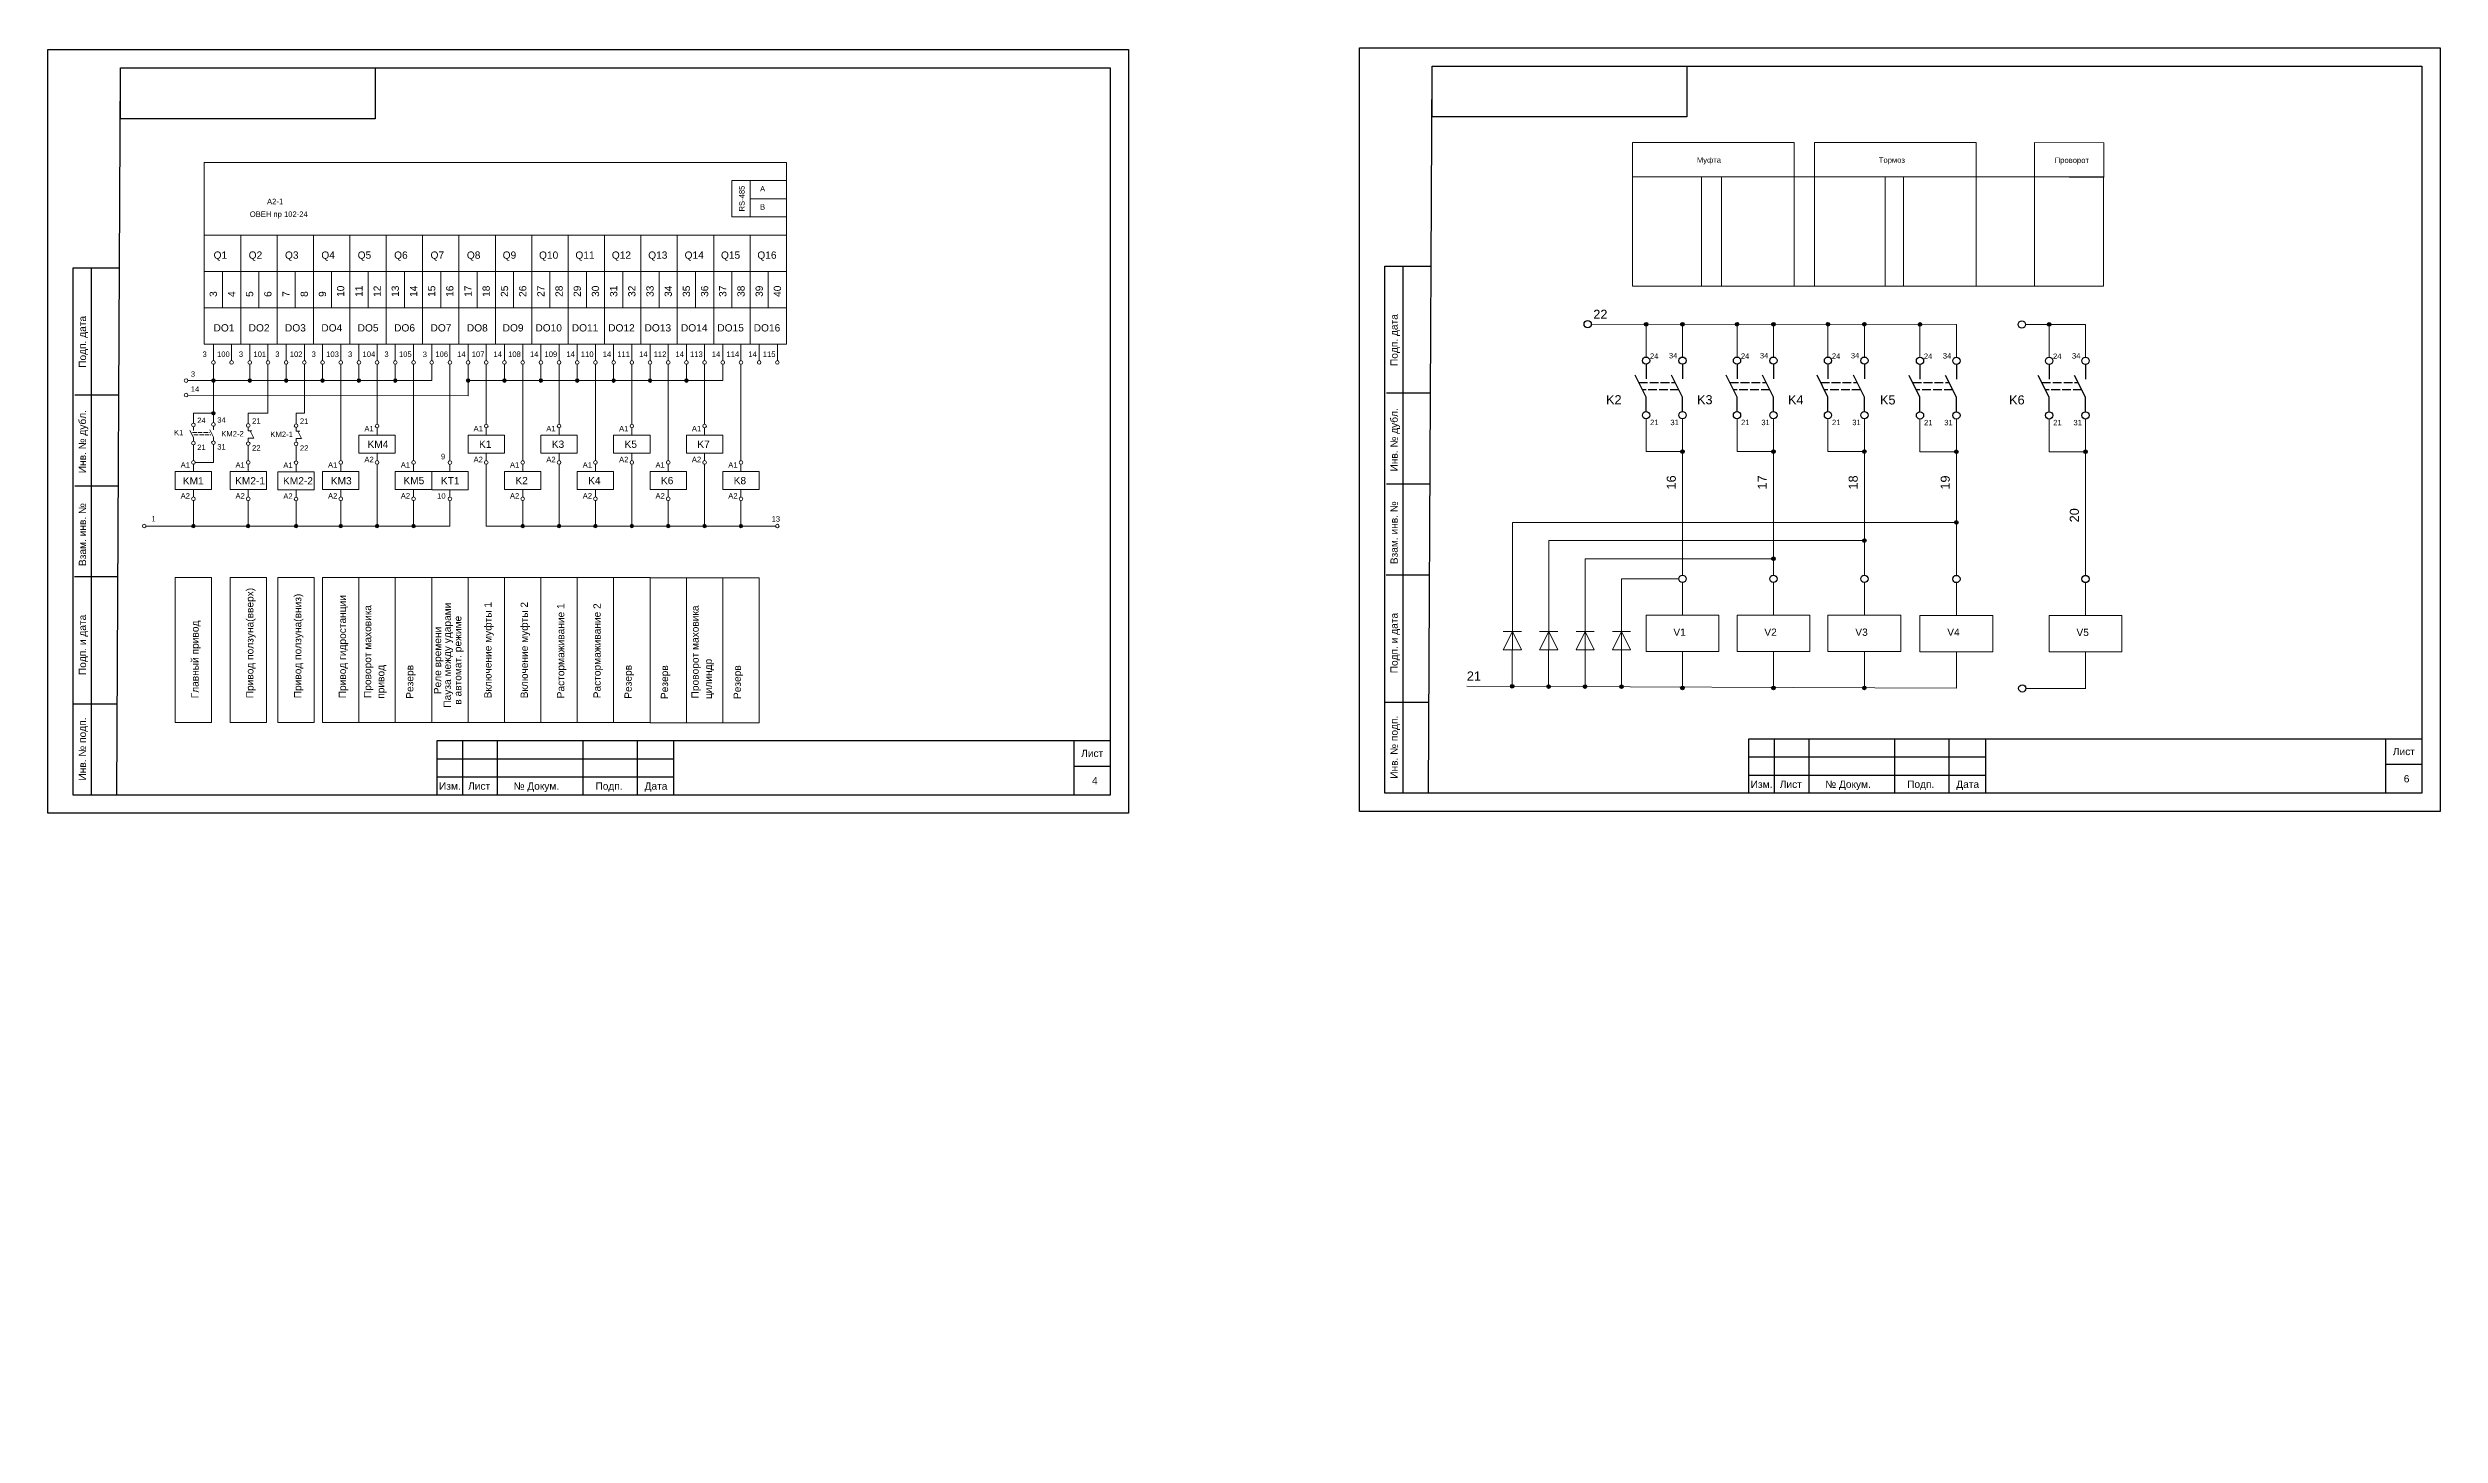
# Model space of a CAD drawing. Header units: millimetres. Extents: x 1226 to 4134, y 3039 to 4040.
# Drawn here: x 2565 to 3222, y 3444 to 3826 of the extents above; entities that cross this region are included whole.
import ezdxf

# ---------------------------------------------------------------- set-up
doc = ezdxf.new("R2010")
doc.units = ezdxf.units.MM
doc.linetypes.add('ACAD_ISO02W100', pattern=[15, 12, -3])
doc.layers.add('Аппаратура', color=7, linetype='Continuous', lineweight=20)
doc.layers.add('Рамки', color=7, linetype='Continuous', lineweight=25)
doc.styles.get("Standard").update_dxf_attribs({"font": 'arial.ttf'})

msp = doc.modelspace()

# ---------------------------------------------------------------- hatches: boundary and pattern name
h = msp.add_hatch(color=256)
h.dxf.hatch_style = 1
h.paths.add_polyline_path([(3004.75, 3749.48, 1), (3003.75, 3749.48, 1)])
h = msp.add_hatch(color=256)
h.dxf.hatch_style = 1
h.paths.add_polyline_path([(3014.75, 3749.48, 1), (3013.75, 3749.48, 1)])
h = msp.add_hatch(color=256)
h.dxf.hatch_style = 1
h.paths.add_polyline_path([(3029.75, 3749.48, 1), (3028.75, 3749.48, 1)])
h = msp.add_hatch(color=256)
h.dxf.hatch_style = 1
h.paths.add_polyline_path([(3039.75, 3749.48, 1), (3038.75, 3749.48, 1)])
h = msp.add_hatch(color=256)
h.dxf.hatch_style = 1
h.paths.add_polyline_path([(3054.75, 3749.48, 1), (3053.75, 3749.48, 1)])
h = msp.add_hatch(color=256)
h.dxf.hatch_style = 1
h.paths.add_polyline_path([(3064.75, 3749.48, 1), (3063.75, 3749.48, 1)])
h = msp.add_hatch(color=256)
h.dxf.hatch_style = 1
h.paths.add_polyline_path([(3080.04, 3749.43, 1), (3079.04, 3749.43, 1)])
h = msp.add_hatch(color=256)
h.dxf.hatch_style = 1
h.paths.add_polyline_path([(3115.53, 3749.43, 1), (3114.53, 3749.43, 1)])
h = msp.add_hatch(color=256)
h.dxf.hatch_style = 1
h.paths.add_polyline_path([(3014.75, 3714.48, 1), (3013.75, 3714.48, 1)])
h = msp.add_hatch(color=256)
h.dxf.hatch_style = 1
h.paths.add_polyline_path([(3039.75, 3714.48, 1), (3038.75, 3714.48, 1)])
h = msp.add_hatch(color=256)
h.dxf.hatch_style = 1
h.paths.add_polyline_path([(3064.75, 3714.48, 1), (3063.75, 3714.48, 1)])
h = msp.add_hatch(color=256)
h.dxf.hatch_style = 1
h.paths.add_polyline_path([(3090.04, 3714.43, 1), (3089.04, 3714.43, 1)])
h = msp.add_hatch(color=256)
h.dxf.hatch_style = 1
h.paths.add_polyline_path([(3125.53, 3714.43, 1), (3124.53, 3714.43, 1)])
h = msp.add_hatch(color=256)
h.dxf.hatch_style = 1
h.paths.add_polyline_path([(3090.04, 3695, 1), (3089.04, 3695, 1)])
h = msp.add_hatch(color=256)
h.dxf.hatch_style = 1
h.paths.add_polyline_path([(3064.75, 3690, 1), (3063.75, 3690, 1)])
h = msp.add_hatch(color=256)
h.dxf.hatch_style = 1
h.paths.add_polyline_path([(3039.75, 3685, 1), (3038.75, 3685, 1)])
h = msp.add_hatch(color=256)
h.dxf.hatch_style = 1
h.paths.add_polyline_path([(2967.98, 3649.95, 1), (2966.98, 3649.95, 1)])
h = msp.add_hatch(color=256)
h.dxf.hatch_style = 1
h.paths.add_polyline_path([(2977.98, 3649.86, 1), (2976.98, 3649.86, 1)])
h = msp.add_hatch(color=256)
h.dxf.hatch_style = 1
h.paths.add_polyline_path([(2987.98, 3649.86, 1), (2986.98, 3649.86, 1)])
h = msp.add_hatch(color=256)
h.dxf.hatch_style = 1
h.paths.add_polyline_path([(2998, 3649.82, 1), (2997, 3649.82, 1)])
h = msp.add_hatch(color=256)
h.dxf.hatch_style = 1
h.paths.add_polyline_path([(3014.75, 3649.48, 1), (3013.75, 3649.48, 1)])
h = msp.add_hatch(color=256)
h.dxf.hatch_style = 1
h.paths.add_polyline_path([(3039.75, 3649.48, 1), (3038.75, 3649.48, 1)])
h = msp.add_hatch(color=256)
h.dxf.hatch_style = 1
h.paths.add_polyline_path([(3064.75, 3649.48, 1), (3063.75, 3649.48, 1)])
at = {"layer": 'Аппаратура'}
h = msp.add_hatch(color=7, dxfattribs=at)
h.dxf.hatch_style = 1
h.paths.add_polyline_path([(2611, 3734, 1), (2610, 3734, 1)])
h = msp.add_hatch(color=7, dxfattribs=at)
h.dxf.hatch_style = 1
h.paths.add_polyline_path([(2621, 3734, 1), (2620, 3734, 1)])
h = msp.add_hatch(color=7, dxfattribs=at)
h.dxf.hatch_style = 1
h.paths.add_polyline_path([(2631, 3734, 1), (2630, 3734, 1)])
h = msp.add_hatch(color=7, dxfattribs=at)
h.dxf.hatch_style = 1
h.paths.add_polyline_path([(2641, 3734, 1), (2640, 3734, 1)])
h = msp.add_hatch(color=7, dxfattribs=at)
h.dxf.hatch_style = 1
h.paths.add_polyline_path([(2651, 3734, 1), (2650, 3734, 1)])
h = msp.add_hatch(color=7, dxfattribs=at)
h.dxf.hatch_style = 1
h.paths.add_polyline_path([(2661, 3734, 1), (2660, 3734, 1)])
h = msp.add_hatch(color=7, dxfattribs=at)
h.dxf.hatch_style = 1
h.paths.add_polyline_path([(2681, 3734, 1), (2680, 3734, 1)])
h = msp.add_hatch(color=7, dxfattribs=at)
h.dxf.hatch_style = 1
h.paths.add_polyline_path([(2691, 3734, 1), (2690, 3734, 1)])
h = msp.add_hatch(color=7, dxfattribs=at)
h.dxf.hatch_style = 1
h.paths.add_polyline_path([(2701, 3734, 1), (2700, 3734, 1)])
h = msp.add_hatch(color=7, dxfattribs=at)
h.dxf.hatch_style = 1
h.paths.add_polyline_path([(2711, 3734, 1), (2710, 3734, 1)])
h = msp.add_hatch(color=7, dxfattribs=at)
h.dxf.hatch_style = 1
h.paths.add_polyline_path([(2721, 3734, 1), (2720, 3734, 1)])
h = msp.add_hatch(color=7, dxfattribs=at)
h.dxf.hatch_style = 1
h.paths.add_polyline_path([(2731, 3734, 1), (2730, 3734, 1)])
h = msp.add_hatch(color=7, dxfattribs=at)
h.dxf.hatch_style = 1
h.paths.add_polyline_path([(2741.01, 3734, 1), (2740.01, 3734, 1)])
h = msp.add_hatch(color=7, dxfattribs=at)
h.dxf.hatch_style = 1
h.paths.add_polyline_path([(2611, 3725, 1), (2610, 3725, 1)])
h = msp.add_hatch(color=7, dxfattribs=at)
h.dxf.hatch_style = 1
h.paths.add_polyline_path([(2605.52, 3694, 1), (2604.52, 3694, 1)])
h = msp.add_hatch(color=7, dxfattribs=at)
h.dxf.hatch_style = 1
h.paths.add_polyline_path([(2620.53, 3694, 1), (2619.53, 3694, 1)])
h = msp.add_hatch(color=7, dxfattribs=at)
h.dxf.hatch_style = 1
h.paths.add_polyline_path([(2633.73, 3694, 1), (2632.73, 3694, 1)])
h = msp.add_hatch(color=7, dxfattribs=at)
h.dxf.hatch_style = 1
h.paths.add_polyline_path([(2646, 3694, 1), (2645, 3694, 1)])
h = msp.add_hatch(color=7, dxfattribs=at)
h.dxf.hatch_style = 1
h.paths.add_polyline_path([(2656, 3694, 1), (2655, 3694, 1)])
h = msp.add_hatch(color=7, dxfattribs=at)
h.dxf.hatch_style = 1
h.paths.add_polyline_path([(2666, 3694, 1), (2665, 3694, 1)])
h = msp.add_hatch(color=7, dxfattribs=at)
h.dxf.hatch_style = 1
h.paths.add_polyline_path([(2696, 3694, 1), (2695, 3694, 1)])
h = msp.add_hatch(color=7, dxfattribs=at)
h.dxf.hatch_style = 1
h.paths.add_polyline_path([(2706, 3694, 1), (2705, 3694, 1)])
h = msp.add_hatch(color=7, dxfattribs=at)
h.dxf.hatch_style = 1
h.paths.add_polyline_path([(2716, 3694, 1), (2715, 3694, 1)])
h = msp.add_hatch(color=7, dxfattribs=at)
h.dxf.hatch_style = 1
h.paths.add_polyline_path([(2726, 3694, 1), (2725, 3694, 1)])
h = msp.add_hatch(color=7, dxfattribs=at)
h.dxf.hatch_style = 1
h.paths.add_polyline_path([(2736, 3694, 1), (2735, 3694, 1)])
h = msp.add_hatch(color=7, dxfattribs=at)
h.dxf.hatch_style = 1
h.paths.add_polyline_path([(2746, 3694, 1), (2745, 3694, 1)])
h = msp.add_hatch(color=7, dxfattribs=at)
h.dxf.hatch_style = 1
h.paths.add_polyline_path([(2756, 3694, 1), (2755, 3694, 1)])
h = msp.add_hatch(dxfattribs=at)
h.set_pattern_fill('ANGLE')
h.set_pattern_definition([(0, (-5, 5), (0, 6.985), [5.08, -1.905]), (90, (-5, 5), (-6.985, 4e-16), [5.08, -1.905])])
h.paths.add_polyline_path([(2726, 3445, 1), (2724, 3445, 1)])

# ---------------------------------------------------------------- linework, layer by layer
for p, q in [((3004.25, 3729.48), (3001.25, 3735.48)), ((3004.25, 3738.48), (3004.25, 3734.48)), ((3014.25, 3729.48), (3011.25, 3735.48)), ((3014.25, 3738.48), (3014.25, 3734.48)), ((3029.25, 3729.48), (3026.25, 3735.48)), ((3029.25, 3738.48), (3029.25, 3734.48)), ((3039.25, 3729.48), (3036.25, 3735.48)), ((3039.25, 3738.48), (3039.25, 3734.48)), ((3054.25, 3729.48), (3051.25, 3735.48)), ((3054.25, 3738.48), (3054.25, 3734.48)), ((3064.25, 3729.48), (3061.25, 3735.48)), ((3064.25, 3738.48), (3064.25, 3734.48)), ((3079.54, 3729.43), (3076.54, 3735.43)), ((3079.54, 3738.43), (3079.54, 3734.43)), ((3089.54, 3729.43), (3086.54, 3735.43)), ((3089.54, 3738.43), (3089.54, 3734.43)), ((3115.03, 3729.43), (3112.03, 3735.43)), ((3115.03, 3738.43), (3115.03, 3734.43)), ((3125.03, 3729.43), (3122.03, 3735.43)), ((3125.03, 3738.43), (3125.03, 3734.43)), ((3004.25, 3725.48), (3004.25, 3729.48)), ((3014.25, 3725.48), (3014.25, 3729.48)), ((3029.25, 3725.48), (3029.25, 3729.48)), ((3039.25, 3725.48), (3039.25, 3729.48)), ((3054.25, 3725.48), (3054.25, 3729.48)), ((3064.25, 3725.48), (3064.25, 3729.48)), ((3079.54, 3725.43), (3079.54, 3729.43)), ((3089.54, 3725.43), (3089.54, 3729.43)), ((3115.03, 3725.43), (3115.03, 3729.43)), ((3125.03, 3725.43), (3125.03, 3729.43))]:
    msp.add_line(p, q)
at = {"linetype": 'ACAD_ISO02W100', "ltscale": 0.2}
for points in [[(3002.25, 3733.48), (3012.25, 3733.48)], [(3013.25, 3731.48), (3003.25, 3731.48)], [(3027.25, 3733.48), (3037.25, 3733.48)], [(3038.25, 3731.48), (3028.25, 3731.48)], [(3052.25, 3733.48), (3062.25, 3733.48)], [(3063.25, 3731.48), (3053.25, 3731.48)], [(3077.54, 3733.43), (3087.54, 3733.43)], [(3088.54, 3731.43), (3078.54, 3731.43)], [(3113.03, 3733.43), (3123.03, 3733.43)], [(3124.03, 3731.43), (3114.03, 3731.43)]]:
    msp.add_lwpolyline(points, dxfattribs=at)
for centre, radius in [((2988.2, 3749.49), 1), ((3004.25, 3749.48), 0.5), ((3014.25, 3749.48), 0.5), ((3029.25, 3749.48), 0.5), ((3039.25, 3749.48), 0.5), ((3054.25, 3749.48), 0.5), ((3064.25, 3749.48), 0.5), ((3079.54, 3749.43), 0.5), ((3107.54, 3749.43), 1), ((3115.03, 3749.43), 0.5), ((3004.25, 3739.48), 1), ((3014.25, 3739.48), 1), ((3029.25, 3739.48), 1), ((3039.25, 3739.48), 1), ((3054.25, 3739.48), 1), ((3064.25, 3739.48), 1), ((3079.54, 3739.43), 1), ((3089.54, 3739.43), 1), ((3115.03, 3739.43), 1), ((3125.03, 3739.43), 1), ((3004.25, 3724.48), 1), ((3014.25, 3724.48), 1), ((3029.25, 3724.48), 1), ((3039.25, 3724.48), 1), ((3054.25, 3724.48), 1), ((3064.25, 3724.48), 1), ((3079.54, 3724.43), 1), ((3089.54, 3724.43), 1), ((3115.03, 3724.43), 1), ((3125.03, 3724.43), 1), ((3014.25, 3714.48), 0.5), ((3039.25, 3714.48), 0.5), ((3064.25, 3714.48), 0.5), ((3089.54, 3714.43), 0.5), ((3125.03, 3714.43), 0.5), ((3089.54, 3695), 0.5), ((3064.25, 3690), 0.5), ((3039.25, 3685), 0.5), ((3014.25, 3679.48), 1), ((3039.25, 3679.48), 1), ((3064.25, 3679.48), 1), ((3089.54, 3679.43), 1), ((3125.03, 3679.43), 1), ((2967.48, 3649.95), 0.5), ((2977.48, 3649.86), 0.5), ((2987.48, 3649.86), 0.5), ((2997.5, 3649.82), 0.5), ((3014.25, 3649.48), 0.5), ((3039.25, 3649.48), 0.5), ((3064.25, 3649.48), 0.5), ((3107.65, 3649.36), 1)]:
    msp.add_circle(centre, radius)
at = {"layer": 'Аппаратура'}
for p, q in [((2608, 3763.5), (2608, 3774)), ((2608, 3774), (2618, 3774)), ((2618, 3774), (2618, 3764)), ((2618, 3763.5), (2618, 3774)), ((2618, 3774), (2628, 3774)), ((2628, 3774), (2628, 3764)), ((2628, 3763.5), (2628, 3774)), ((2628, 3774), (2638, 3774)), ((2638, 3774), (2638, 3764)), ((2638, 3763.5), (2638, 3774)), ((2638, 3774), (2648, 3774)), ((2648, 3774), (2648, 3764)), ((2648, 3763.5), (2648, 3774)), ((2648, 3774), (2658, 3774)), ((2658, 3774), (2658, 3764)), ((2658, 3763.5), (2658, 3774)), ((2658, 3774), (2668, 3774)), ((2668, 3774), (2668, 3764)), ((2668, 3763.5), (2668, 3774)), ((2668, 3774), (2678, 3774)), ((2678, 3774), (2678, 3764)), ((2678, 3763.5), (2678, 3774)), ((2678, 3774), (2688, 3774)), ((2688, 3774), (2688, 3764)), ((2698, 3774), (2688, 3774)), ((2688, 3774), (2688, 3764)), ((2708, 3774), (2698, 3774)), ((2698, 3774), (2698, 3764)), ((2698, 3763.5), (2698, 3774)), ((2718, 3774), (2708, 3774)), ((2708, 3774), (2708, 3764)), ((2708, 3763.5), (2708, 3774)), ((2728, 3774), (2718, 3774)), ((2718, 3774), (2718, 3764)), ((2718, 3763.5), (2718, 3774)), ((2738, 3774), (2728, 3774)), ((2728, 3774), (2728, 3764)), ((2728, 3763.5), (2728, 3774)), ((2748, 3774), (2738, 3774)), ((2738, 3774), (2738, 3764)), ((2738, 3763.5), (2738, 3774)), ((2758, 3774), (2748, 3774)), ((2748, 3774), (2748, 3764)), ((2748, 3763.5), (2748, 3774)), ((2768, 3774), (2758, 3774)), ((2758, 3774), (2758, 3764)), ((2758, 3763.5), (2758, 3774)), ((2768, 3763.5), (2768, 3774)), ((2989.25, 3749.48), (3089.54, 3749.43)), ((3004.25, 3740.48), (3004.25, 3749.48)), ((3014.25, 3740.48), (3014.25, 3749.48)), ((3029.25, 3740.48), (3029.25, 3749.48)), ((3039.25, 3740.48), (3039.25, 3749.48)), ((3054.25, 3740.48), (3054.25, 3749.48)), ((3064.25, 3740.48), (3064.25, 3749.48)), ((3079.54, 3740.43), (3079.54, 3749.43)), ((3089.54, 3740.43), (3089.54, 3749.43)), ((3108.54, 3749.43), (3125.03, 3749.43)), ((3115.03, 3740.43), (3115.03, 3749.43)), ((3125.03, 3740.43), (3125.03, 3749.43)), ((2610.5, 3744), (2610.5, 3739.5)), ((2615.5, 3744), (2615.5, 3739.5)), ((2620.5, 3744), (2620.5, 3739.5)), ((2625.5, 3744), (2625.5, 3739.5)), ((2630.5, 3744), (2630.5, 3739.5)), ((2635.5, 3744), (2635.5, 3739.5)), ((2640.5, 3744), (2640.5, 3739.5)), ((2645.5, 3744), (2645.5, 3739.5)), ((2650.5, 3744), (2650.5, 3739.5)), ((2655.5, 3744), (2655.5, 3739.5)), ((2660.5, 3744), (2660.5, 3739.5)), ((2665.5, 3744), (2665.5, 3739.5)), ((2670.5, 3744), (2670.5, 3739.5)), ((2675.5, 3744), (2675.5, 3739.5)), ((2680.5, 3744), (2680.5, 3739.5)), ((2685.5, 3744), (2685.5, 3739.5)), ((2690.5, 3744), (2690.5, 3739.5)), ((2695.5, 3744), (2695.5, 3739.5)), ((2700.5, 3744), (2700.5, 3739.5)), ((2705.5, 3744), (2705.5, 3739.5)), ((2710.5, 3744), (2710.5, 3739.5)), ((2715.5, 3744), (2715.5, 3739.5)), ((2720.5, 3744), (2720.5, 3739.5)), ((2725.5, 3744), (2725.5, 3739.5)), ((2730.5, 3744), (2730.5, 3739.5)), ((2735.5, 3744), (2735.5, 3739.5)), ((2740.5, 3744), (2740.5, 3739.5)), ((2745.5, 3744), (2745.5, 3739.5)), ((2750.5, 3744), (2750.5, 3739.5)), ((2755.5, 3744), (2755.5, 3739.5)), ((2760.5, 3744), (2760.5, 3739.5)), ((2765.5, 3744), (2765.5, 3739.5)), ((2610.5, 3738.5), (2610.5, 3734.5)), ((2620.5, 3738.5), (2620.5, 3734.5)), ((2625.5, 3738.5), (2625.5, 3725.08)), ((2630.5, 3738.5), (2630.5, 3734.5)), ((2635.5, 3738.5), (2635.5, 3725.01)), ((2640.5, 3738.5), (2640.5, 3734.5)), ((2645.5, 3738.5), (2645.5, 3712)), ((2650.5, 3738.5), (2650.5, 3734.5)), ((2655.5, 3738.5), (2655.5, 3722)), ((2660.5, 3738.5), (2660.5, 3734)), ((2665.5, 3738.5), (2665.5, 3712)), ((2670.5, 3738.5), (2670.5, 3734)), ((2675.5, 3738.5), (2675.5, 3711.96)), ((2680.5, 3738.5), (2680.5, 3734.5)), ((2685.5, 3738.5), (2685.5, 3722)), ((2690.5, 3738.5), (2690.5, 3734.5)), ((2695.5, 3738.5), (2695.5, 3712)), ((2700.5, 3738.5), (2700.5, 3734.5)), ((2705.5, 3738.5), (2705.5, 3722)), ((2710.5, 3738.5), (2710.5, 3734.5)), ((2715.5, 3738.5), (2715.5, 3712)), ((2720.5, 3738.5), (2720.5, 3734.5)), ((2725.5, 3738.5), (2725.5, 3722)), ((2730.5, 3738.5), (2730.5, 3734.5)), ((2735.5, 3738.5), (2735.5, 3712)), ((2740.5, 3738.5), (2740.51, 3734)), ((2745.5, 3738.5), (2745.5, 3722)), ((2750.5, 3738.5), (2750.51, 3734)), ((2755.5, 3738.5), (2755.5, 3712)), ((2603.5, 3734), (2610, 3734)), ((2603.5, 3730), (2680.5, 3729.84)), ((2610.5, 3733.5), (2610.5, 3722.43)), ((2611, 3734), (2616, 3734)), ((2616, 3734), (2620, 3734)), ((2621, 3734), (2625, 3734)), ((2625, 3734), (2630, 3734)), ((2631, 3734), (2636, 3734)), ((2636, 3734), (2640, 3734)), ((2641, 3734), (2645, 3734)), ((2645, 3734), (2650, 3734)), ((2651, 3734), (2660.5, 3734)), ((2661, 3734), (2670.5, 3734)), ((2680.5, 3729.84), (2680.51, 3733.5)), ((2681, 3734), (2685, 3734)), ((2685, 3734), (2690, 3734)), ((2691, 3734), (2696, 3734)), ((2696, 3734), (2700, 3734)), ((2701, 3734), (2705, 3734)), ((2705, 3734), (2710, 3734)), ((2711, 3734), (2716, 3734)), ((2716, 3734), (2720, 3734)), ((2721, 3734), (2725, 3734)), ((2725, 3734), (2730, 3734)), ((2731, 3734), (2740.51, 3734)), ((2741, 3734), (2750.51, 3734)), ((2605, 3722.38), (2605, 3725.01)), ((2610.5, 3725), (2605, 3725)), ((2620.06, 3725.08), (2625.5, 3725.08)), ((2620.06, 3725.08), (2620.07, 3722.16)), ((2633.22, 3722.09), (2633.22, 3725.08)), ((2633.22, 3725.08), (2635.5, 3725.08)), ((3004.25, 3723.48), (3004.25, 3714.48)), ((3014.25, 3680.48), (3014.25, 3723.48)), ((3029.25, 3723.48), (3029.25, 3714.48)), ((3039.25, 3680.48), (3039.25, 3723.48)), ((3054.25, 3723.48), (3054.25, 3714.48)), ((3064.25, 3680.48), (3064.25, 3723.48)), ((3079.54, 3723.43), (3079.54, 3714.43)), ((3089.54, 3680.43), (3089.54, 3723.43)), ((3115.03, 3723.43), (3115.03, 3714.43)), ((3125.03, 3680.43), (3125.03, 3723.43)), ((2605, 3718.31), (2604, 3720.31)), ((2605, 3721.31), (2605, 3720.31)), ((2605, 3718.31), (2605, 3717.31)), ((2605, 3716.38), (2605, 3712)), ((2610.5, 3718.43), (2609.5, 3720.43)), ((2610.5, 3721.43), (2610.5, 3720.43)), ((2610.5, 3718.43), (2610.5, 3717.43)), ((2610.5, 3716.43), (2610.5, 3711.5)), ((2620.07, 3721.16), (2620.07, 3720.16)), ((2620.07, 3720.16), (2621.07, 3720.16)), ((2620.07, 3718.16), (2620.07, 3717.16)), ((2620.07, 3718.16), (2621.57, 3718.16)), ((2620.07, 3712), (2620.07, 3716.16)), ((2621.57, 3718.16), (2620.57, 3720.16)), ((2633.22, 3721.09), (2633.22, 3720.09)), ((2633.22, 3720.09), (2634.22, 3720.09)), ((2633.22, 3718.09), (2633.22, 3717.09)), ((2633.22, 3718.09), (2634.72, 3718.09)), ((2633.22, 3711.93), (2633.22, 3716.09)), ((2634.72, 3718.09), (2633.72, 3720.09)), ((2655.5, 3721), (2655.5, 3719)), ((2685.5, 3721), (2685.5, 3719)), ((2705.5, 3721), (2705.5, 3719)), ((2725.5, 3721), (2725.5, 3719)), ((2745.5, 3721), (2745.5, 3719)), ((2605, 3711), (2605, 3709)), ((2610.5, 3711.5), (2605.5, 3711.5)), ((2620.07, 3711), (2620.07, 3709)), ((2633.22, 3710.93), (2633.22, 3708.93)), ((2645.5, 3711), (2645.5, 3709)), ((2655.5, 3714), (2655.5, 3712)), ((2655.5, 3711), (2655.5, 3694.5)), ((2665.5, 3711), (2665.5, 3709)), ((2675.5, 3710.96), (2675.5, 3708.96)), ((2685.5, 3714), (2685.5, 3712)), ((2685.5, 3711), (2685.5, 3694)), ((2695.5, 3711), (2695.5, 3709)), ((2705.5, 3714), (2705.5, 3712)), ((2705.5, 3711), (2705.5, 3694.5)), ((2715.5, 3711), (2715.5, 3709)), ((2725.5, 3714), (2725.5, 3712)), ((2725.5, 3711), (2725.5, 3694.5)), ((2735.5, 3711), (2735.5, 3709)), ((2745.5, 3714), (2745.5, 3712)), ((2745.5, 3711), (2745.5, 3694.5)), ((2755.5, 3711), (2755.5, 3709)), ((3004.25, 3714.48), (3014.25, 3714.48)), ((3029.25, 3714.48), (3039.25, 3714.48)), ((3054.25, 3714.48), (3064.25, 3714.48)), ((3079.54, 3714.43), (3089.54, 3714.43)), ((3115.03, 3714.43), (3125.03, 3714.43)), ((2605, 3704), (2605, 3702)), ((2620.07, 3704), (2620.07, 3702)), ((2633.22, 3703.93), (2633.22, 3701.93)), ((2645.5, 3704), (2645.5, 3702)), ((2665.5, 3704), (2665.5, 3702)), ((2675.5, 3703.96), (2675.5, 3701.96)), ((2695.5, 3704), (2695.5, 3702)), ((2715.5, 3704), (2715.5, 3702)), ((2735.5, 3704), (2735.5, 3702)), ((2755.5, 3704), (2755.5, 3702)), ((2605, 3701), (2605.02, 3694.5)), ((2620.03, 3701), (2620.03, 3694.5)), ((2633.22, 3700.93), (2633.23, 3694.5)), ((2645.5, 3701), (2645.5, 3694.5)), ((2665.5, 3701), (2665.5, 3694)), ((2675.5, 3700.96), (2675.5, 3694)), ((2695.5, 3701), (2695.5, 3694.5)), ((2715.5, 3701), (2715.5, 3694.5)), ((2735.5, 3701), (2735.5, 3694.5)), ((2755.5, 3701), (2755.5, 3694.5)), ((2592, 3694), (2645, 3694)), ((2646, 3694), (2655, 3694)), ((2665.5, 3694), (2656, 3694)), ((2675.5, 3694), (2665.5, 3694)), ((2685.5, 3694), (2695, 3694)), ((2696, 3694), (2705, 3694)), ((2706, 3694), (2715, 3694)), ((2716, 3694), (2725, 3694)), ((2726, 3694), (2735, 3694)), ((2736, 3694), (2745, 3694)), ((2746, 3694), (2755, 3694)), ((2756, 3694), (2765, 3694)), ((2967.5, 3670), (2967.5, 3695)), ((2967.5, 3695), (3089.54, 3695)), ((2977.5, 3670), (2977.5, 3690)), ((2977.5, 3690), (3064.25, 3690)), ((2987.5, 3670), (2987.5, 3685)), ((2987.5, 3685), (3039.25, 3685)), ((3013.25, 3679.48), (2997.5, 3679.48)), ((2997.5, 3679.48), (2997.5, 3670)), ((3014.25, 3669.48), (3014.25, 3678.48)), ((3039.25, 3669.48), (3039.25, 3678.48)), ((3064.25, 3669.48), (3064.25, 3678.48)), ((3089.54, 3669.43), (3089.54, 3678.43)), ((3125.03, 3669.43), (3125.03, 3678.43)), ((2967.5, 3670), (2967.48, 3649.95)), ((2977.5, 3670), (2977.48, 3649.91)), ((2987.5, 3670), (2987.48, 3649.86)), ((2997.5, 3670), (2997.5, 3649.82)), ((2965, 3665), (2970, 3665)), ((2967.5, 3665), (2965, 3660)), ((2970, 3660), (2967.5, 3665)), ((2975, 3665), (2980, 3665)), ((2977.5, 3665), (2975, 3660)), ((2980, 3660), (2977.5, 3665)), ((2985, 3665), (2990, 3665)), ((2987.5, 3665), (2985, 3660)), ((2990, 3660), (2987.5, 3665)), ((2995, 3665), (3000, 3665)), ((2997.5, 3665), (2995, 3660)), ((3000, 3660), (2997.5, 3665)), ((2965, 3660), (2970, 3660)), ((2975, 3660), (2980, 3660)), ((2985, 3660), (2990, 3660)), ((2995, 3660), (3000, 3660)), ((3014.25, 3659.48), (3014.25, 3649.48)), ((3039.25, 3659.48), (3039.25, 3649.48)), ((3064.25, 3659.48), (3064.25, 3649.48)), ((3089.54, 3659.43), (3089.54, 3649.43)), ((3125.03, 3659.43), (3125.03, 3649.43)), ((2955, 3650), (3089.54, 3649.43)), ((3108.65, 3649.36), (3125.14, 3649.36))]:
    msp.add_line(p, q, dxfattribs=at)
at = {"layer": 'Аппаратура', "linetype": 'ACAD_ISO02W100', "ltscale": 0.1}
for p, q in [((2604.75, 3719.76), (2609.4, 3719.76)), ((2605.14, 3719.06), (2609.79, 3719.06))]:
    msp.add_line(p, q, dxfattribs=at)
at = {"layer": 'Аппаратура'}
for points in [[(2608, 3794), (2768, 3794), (2768, 3774), (2608, 3774)], [(3000.49, 3799.5), (3045, 3799.5), (3045, 3790), (3000.49, 3790)], [(3050.5, 3799.5), (3095, 3799.5), (3095, 3790), (3050.5, 3790)], [(3111, 3799.5), (3130.04, 3799.34), (3130.04, 3789.84), (3111, 3790)], [(2758, 3789), (2753, 3789), (2753, 3779), (2758, 3779)], [(2758, 3789), (2768, 3789), (2768, 3784), (2758, 3784)], [(3000.5, 3790), (3130, 3790), (3130, 3760), (3000.5, 3760)], [(3000.5, 3790), (3019.5, 3790), (3019.5, 3760), (3000.5, 3760)], [(3025, 3790), (3045, 3790), (3045, 3760), (3025, 3760)], [(3050.5, 3790), (3070, 3790), (3070, 3760), (3050.5, 3760)], [(3075, 3790), (3095, 3790), (3095, 3760), (3075, 3760)], [(3111, 3790), (3130, 3790), (3130, 3760), (3111, 3760)], [(2758, 3784), (2768, 3784), (2768, 3779), (2758, 3779)], [(2608, 3754), (2613, 3754), (2613, 3764), (2608, 3764)], [(2613, 3754), (2618, 3754), (2618, 3764), (2613, 3764)], [(2618, 3754), (2623, 3754), (2623, 3764), (2618, 3764)], [(2623, 3754), (2628, 3754), (2628, 3764), (2623, 3764)], [(2628, 3754), (2633, 3754), (2633, 3764), (2628, 3764)], [(2633, 3754), (2638, 3754), (2638, 3764), (2633, 3764)], [(2638, 3754), (2643, 3754), (2643, 3764), (2638, 3764)], [(2643, 3754), (2648, 3754), (2648, 3764), (2643, 3764)], [(2648, 3754), (2653, 3754), (2653, 3764), (2648, 3764)], [(2653, 3754), (2658, 3754), (2658, 3764), (2653, 3764)], [(2658, 3754), (2663, 3754), (2663, 3764), (2658, 3764)], [(2663, 3754), (2668, 3754), (2668, 3764), (2663, 3764)], [(2668, 3754), (2673, 3754), (2673, 3764), (2668, 3764)], [(2673, 3754), (2678, 3754), (2678, 3764), (2673, 3764)], [(2678, 3754), (2683, 3754), (2683, 3764), (2678, 3764)], [(2683, 3754), (2688, 3754), (2688, 3764), (2683, 3764)], [(2693, 3754), (2688, 3754), (2688, 3764), (2693, 3764)], [(2698, 3754), (2693, 3754), (2693, 3764), (2698, 3764)], [(2703, 3754), (2698, 3754), (2698, 3764), (2703, 3764)], [(2708, 3754), (2703, 3754), (2703, 3764), (2708, 3764)], [(2713, 3754), (2708, 3754), (2708, 3764), (2713, 3764)], [(2718, 3754), (2713, 3754), (2713, 3764), (2718, 3764)], [(2723, 3754), (2718, 3754), (2718, 3764), (2723, 3764)], [(2728, 3754), (2723, 3754), (2723, 3764), (2728, 3764)], [(2733, 3754), (2728, 3754), (2728, 3764), (2733, 3764)], [(2738, 3754), (2733, 3754), (2733, 3764), (2738, 3764)], [(2743, 3754), (2738, 3754), (2738, 3764), (2743, 3764)], [(2748, 3754), (2743, 3754), (2743, 3764), (2748, 3764)], [(2753, 3754), (2748, 3754), (2748, 3764), (2753, 3764)], [(2758, 3754), (2753, 3754), (2753, 3764), (2758, 3764)], [(2763, 3754), (2758, 3754), (2758, 3764), (2763, 3764)], [(2768, 3754), (2763, 3754), (2763, 3764), (2768, 3764)], [(2650.5, 3719), (2660.5, 3719), (2660.5, 3714), (2650.5, 3714)], [(2680.5, 3719), (2690.5, 3719), (2690.5, 3714), (2680.5, 3714)], [(2700.5, 3719), (2710.5, 3719), (2710.5, 3714), (2700.5, 3714)], [(2720.5, 3719), (2730.5, 3719), (2730.5, 3714), (2720.5, 3714)], [(2740.5, 3719), (2750.5, 3719), (2750.5, 3714), (2740.5, 3714)], [(2600, 3709), (2610, 3709), (2610, 3704), (2600, 3704)], [(2615.07, 3709), (2625.07, 3709), (2625.07, 3704), (2615.07, 3704)], [(2628.22, 3708.93), (2638.22, 3708.93), (2638.22, 3703.93), (2628.22, 3703.93)], [(2640.5, 3709), (2650.5, 3709), (2650.5, 3704), (2640.5, 3704)], [(2660.5, 3709), (2670.5, 3709), (2670.5, 3704), (2660.5, 3704)], [(2670.5, 3708.96), (2680.5, 3708.96), (2680.5, 3703.96), (2670.5, 3703.96)], [(2690.5, 3709), (2700.5, 3709), (2700.5, 3704), (2690.5, 3704)], [(2710.5, 3709), (2720.5, 3709), (2720.5, 3704), (2710.5, 3704)], [(2730.5, 3709), (2740.5, 3709), (2740.5, 3704), (2730.5, 3704)], [(2750.5, 3709), (2760.5, 3709), (2760.5, 3704), (2750.5, 3704)], [(2600, 3679.82), (2610, 3679.82), (2610, 3639.99), (2600, 3639.99)], [(2615.07, 3679.82), (2625.07, 3679.82), (2625.07, 3639.99), (2615.07, 3639.99)], [(2628.22, 3679.82), (2638.22, 3679.82), (2638.22, 3639.99), (2628.22, 3639.99)], [(2640.5, 3679.82), (2650.5, 3679.82), (2650.5, 3639.99), (2640.5, 3639.99)], [(2650.5, 3679.82), (2660.5, 3679.82), (2660.5, 3639.99), (2650.5, 3639.99)], [(2660.5, 3679.82), (2670.5, 3679.82), (2670.5, 3639.99), (2660.5, 3639.99)], [(2670.5, 3679.82), (2680.5, 3679.82), (2680.5, 3639.99), (2670.5, 3639.99)], [(2680.5, 3679.82), (2690.5, 3679.82), (2690.5, 3639.99), (2680.5, 3639.99)], [(2690.5, 3679.82), (2700.5, 3679.82), (2700.5, 3639.99), (2690.5, 3639.99)], [(2700.5, 3679.81), (2710.5, 3679.81), (2710.5, 3639.98), (2700.5, 3639.98)], [(2710.5, 3679.82), (2720.5, 3679.82), (2720.5, 3639.99), (2710.5, 3639.99)], [(2720.5, 3679.81), (2730.5, 3679.81), (2730.5, 3639.98), (2720.5, 3639.98)], [(2730.5, 3679.73), (2740.5, 3679.73), (2740.5, 3639.9), (2730.5, 3639.9)], [(2740.5, 3679.73), (2750.5, 3679.73), (2750.5, 3639.9), (2740.5, 3639.9)], [(2750.5, 3679.73), (2760.5, 3679.73), (2760.5, 3639.9), (2750.5, 3639.9)], [(3004.25, 3669.48), (3024.25, 3669.48), (3024.25, 3659.48), (3004.25, 3659.48)], [(3029.25, 3669.48), (3049.25, 3669.48), (3049.25, 3659.48), (3029.25, 3659.48)], [(3054.25, 3669.48), (3074.25, 3669.48), (3074.25, 3659.48), (3054.25, 3659.48)], [(3079.54, 3669.43), (3099.54, 3669.43), (3099.54, 3659.43), (3079.54, 3659.43)], [(3115.03, 3669.43), (3135.03, 3669.43), (3135.03, 3659.43), (3115.03, 3659.43)]]:
    msp.add_lwpolyline(points, close=True, dxfattribs=at)
for points in [[(2613, 3754), (2608, 3754), (2608, 3744), (2613, 3744)], [(2613, 3744), (2618, 3744), (2618, 3754), (2613, 3754)], [(2623, 3754), (2618, 3754), (2618, 3744), (2623, 3744)], [(2623, 3744), (2628, 3744), (2628, 3754), (2623, 3754)], [(2633, 3754), (2628, 3754), (2628, 3744), (2633, 3744)], [(2633, 3744), (2638, 3744), (2638, 3754), (2633, 3754)], [(2643, 3754), (2638, 3754), (2638, 3744), (2643, 3744)], [(2643, 3744), (2648, 3744), (2648, 3754), (2643, 3754)], [(2653, 3754), (2648, 3754), (2648, 3744), (2653, 3744)], [(2653, 3744), (2658, 3744), (2658, 3754), (2653, 3754)], [(2663, 3754), (2658, 3754), (2658, 3744), (2663, 3744)], [(2663, 3744), (2668, 3744), (2668, 3754), (2663, 3754)], [(2673, 3754), (2668, 3754), (2668, 3744), (2673, 3744)], [(2673, 3744), (2678, 3744), (2678, 3754), (2673, 3754)], [(2683, 3754), (2678, 3754), (2678, 3744), (2683, 3744)], [(2683, 3744), (2688, 3744), (2688, 3754), (2683, 3754)], [(2693, 3744), (2688, 3744), (2688, 3754), (2693, 3754)], [(2693, 3754), (2698, 3754), (2698, 3744), (2693, 3744)], [(2703, 3744), (2698, 3744), (2698, 3754), (2703, 3754)], [(2703, 3754), (2708, 3754), (2708, 3744), (2703, 3744)], [(2713, 3744), (2708, 3744), (2708, 3754), (2713, 3754)], [(2713, 3754), (2718, 3754), (2718, 3744), (2713, 3744)], [(2723, 3744), (2718, 3744), (2718, 3754), (2723, 3754)], [(2723, 3754), (2728, 3754), (2728, 3744), (2723, 3744)], [(2733, 3744), (2728, 3744), (2728, 3754), (2733, 3754)], [(2733, 3754), (2738, 3754), (2738, 3744), (2733, 3744)], [(2743, 3744), (2738, 3744), (2738, 3754), (2743, 3754)], [(2743, 3754), (2748, 3754), (2748, 3744), (2743, 3744)], [(2753, 3744), (2748, 3744), (2748, 3754), (2753, 3754)], [(2753, 3754), (2758, 3754), (2758, 3744), (2753, 3744)], [(2763, 3744), (2758, 3744), (2758, 3754), (2763, 3754)], [(2763, 3754), (2768, 3754), (2768, 3744), (2763, 3744)]]:
    msp.add_lwpolyline(points, dxfattribs=at)
for centre in [(2610.5, 3739), (2615.5, 3739), (2620.5, 3739), (2625.5, 3739), (2630.5, 3739), (2635.5, 3739), (2640.5, 3739), (2645.5, 3739), (2650.5, 3739), (2655.5, 3739), (2660.5, 3739), (2665.5, 3739), (2670.5, 3739), (2675.5, 3739), (2680.5, 3739), (2685.5, 3739), (2690.5, 3739), (2695.5, 3739), (2700.5, 3739), (2705.5, 3739), (2710.5, 3739), (2715.5, 3739), (2720.5, 3739), (2725.5, 3739), (2730.5, 3739), (2735.5, 3739), (2740.5, 3739), (2745.5, 3739), (2750.5, 3739), (2755.5, 3739), (2760.5, 3739), (2765.5, 3739), (2603, 3734), (2603, 3730), (2610.5, 3734), (2610.5, 3734), (2620.5, 3734), (2620.5, 3734), (2630.5, 3734), (2630.5, 3734), (2640.5, 3734), (2640.5, 3734), (2650.5, 3734), (2650.5, 3734), (2660.5, 3734), (2660.5, 3734), (2680.5, 3734), (2680.5, 3734), (2690.5, 3734), (2690.5, 3734), (2700.5, 3734), (2700.5, 3734), (2710.5, 3734), (2710.5, 3734), (2720.5, 3734), (2720.5, 3734), (2730.5, 3734), (2730.5, 3734), (2740.51, 3734), (2740.51, 3734), (2605, 3721.81), (2610.5, 3725), (2610.5, 3725), (2610.5, 3721.93), (2620.07, 3721.66), (2633.22, 3721.59), (2655.5, 3721.5), (2685.5, 3721.5), (2705.5, 3721.5), (2725.5, 3721.5), (2745.5, 3721.5), (2605, 3716.81), (2610.5, 3716.93), (2620.07, 3716.66), (2633.22, 3716.59), (2605, 3711.5), (2620.07, 3711.5), (2633.22, 3711.43), (2645.5, 3711.5), (2655.5, 3711.5), (2665.5, 3711.5), (2675.5, 3711.46), (2685.5, 3711.5), (2695.5, 3711.5), (2705.5, 3711.5), (2715.5, 3711.5), (2725.5, 3711.5), (2735.5, 3711.5), (2745.5, 3711.5), (2755.5, 3711.5), (2605, 3701.5), (2620.07, 3701.5), (2633.22, 3701.43), (2645.5, 3701.5), (2665.5, 3701.5), (2675.5, 3701.46), (2695.5, 3701.5), (2715.5, 3701.5), (2735.5, 3701.5), (2755.5, 3701.5), (2591.5, 3694), (2605.02, 3694), (2605.02, 3694), (2620.03, 3694), (2620.03, 3694), (2633.23, 3694), (2633.23, 3694), (2645.5, 3694), (2645.5, 3694), (2655.5, 3694), (2655.5, 3694), (2665.5, 3694), (2665.5, 3694), (2695.5, 3694), (2695.5, 3694), (2705.5, 3694), (2705.5, 3694), (2715.5, 3694), (2715.5, 3694), (2725.5, 3694), (2725.5, 3694), (2735.5, 3694), (2735.5, 3694), (2745.5, 3694), (2745.5, 3694), (2755.5, 3694), (2755.5, 3694), (2765.5, 3694)]:
    msp.add_circle(centre, 0.5, dxfattribs=at)
at = {"layer": 'Рамки'}
for p, q in [((2944.5, 3620.5), (2945.5, 3820.5)), ((2945.5, 3820.5), (3217.5, 3820.5)), ((3217.5, 3820.5), (3217.5, 3620.5)), ((2584, 3620), (2585, 3820)), ((2585, 3820), (2857, 3820)), ((2857, 3820), (2857, 3620)), ((2572, 3765), (2584.72, 3765)), ((2572, 3620), (2572, 3765)), ((2577, 3620), (2577, 3765)), ((2932.5, 3765.5), (2945.22, 3765.5)), ((2932.5, 3620.5), (2932.5, 3765.5)), ((2937.5, 3620.5), (2937.5, 3765.5)), ((2584.42, 3730), (2572.42, 3730)), ((2944.92, 3730.5), (2932.92, 3730.5)), ((2584.42, 3705), (2572.42, 3705)), ((2944.92, 3705.5), (2932.92, 3705.5)), ((2584.3, 3680), (2572.3, 3680)), ((2944.8, 3680.5), (2932.8, 3680.5)), ((2584.12, 3645), (2572.12, 3645)), ((2584.12, 3645), (2572.12, 3645)), ((2584.12, 3645), (2572.12, 3645)), ((2944.62, 3645.5), (2932.62, 3645.5)), ((2944.62, 3645.5), (2932.62, 3645.5)), ((2944.62, 3645.5), (2932.62, 3645.5)), ((2672, 3630), (2737, 3630)), ((2679, 3635), (2679, 3620)), ((2688.5, 3635), (2688.5, 3620)), ((2712, 3635), (2712, 3620)), ((2727, 3635), (2727, 3620)), ((2847, 3635), (2847, 3620)), ((3032.5, 3630.5), (3097.5, 3630.5)), ((3039.5, 3635.5), (3039.5, 3620.5)), ((3049, 3635.5), (3049, 3620.5)), ((3072.5, 3635.5), (3072.5, 3620.5)), ((3087.5, 3635.5), (3087.5, 3620.5)), ((3207.5, 3635.5), (3207.5, 3620.5)), ((2672, 3625), (2737, 3625)), ((2847, 3628), (2857, 3628)), ((3032.5, 3625.5), (3097.5, 3625.5)), ((3207.5, 3628.5), (3217.5, 3628.5)), ((2584, 3620), (2572, 3620)), ((2857, 3620), (2584, 3620)), ((2944.5, 3620.5), (2932.5, 3620.5)), ((3217.5, 3620.5), (2944.5, 3620.5))]:
    msp.add_line(p, q, dxfattribs=at)
for points in [[(2565, 3825), (2862, 3825), (2862, 3615), (2565, 3615)], [(2925.5, 3825.5), (3222.5, 3825.5), (3222.5, 3615.5), (2925.5, 3615.5)], [(2945.5, 3820.5), (3015.5, 3820.5), (3015.5, 3806.5), (2945.5, 3806.5)], [(2585, 3820), (2655, 3820), (2655, 3806), (2585, 3806)], [(2672, 3620), (2672, 3635), (2857, 3635), (2857, 3620)], [(2672, 3635), (2737, 3635), (2737, 3620), (2672, 3620)], [(3032.5, 3620.5), (3032.5, 3635.5), (3217.5, 3635.5), (3217.5, 3620.5)], [(3032.5, 3635.5), (3097.5, 3635.5), (3097.5, 3620.5), (3032.5, 3620.5)]]:
    msp.add_lwpolyline(points, close=True, dxfattribs=at)

# ---------------------------------------------------------------- texts
for s, p in [('22', (2989.75, 3750.98)), ('K2', (2993.25, 3727.48)), ('K3', (3018.25, 3727.48)), ('K4', (3043.25, 3727.48)), ('K5', (3068.54, 3727.43)), ('K6', (3104.03, 3727.43)), ('21', (2955, 3651.5))]:
    msp.add_text(s, height=2.5).set_placement(p)
for s, height, p in [('16', 2.5, (3012.43, 3704.05)), ('17', 2.5, (3037.43, 3704.05)), ('18', 2.5, (3062.43, 3704.05)), ('19', 2.5, (3087.72, 3704.01)), ('20', 2.5, (3123.21, 3695.01)), ('Привод ползуна(вверх)', 2, (2621.51, 3646.63)), ('Привод ползуна(вниз)', 2, (2634.66, 3646.63)), ('Привод гидростанции', 2, (2646.94, 3646.63)), ('Проворот маховика', 2, (2653.87, 3646.7)), ('Пауза между ударами', 2, (2675.77, 3644.05)), ('в автомат. режиме', 2, (2678.67, 3644.87)), ('Включение муфты 1', 2, (2686.94, 3646.63)), ('Включение муфты 2', 2, (2696.94, 3646.63)), ('Растормаживание 1', 2, (2706.94, 3646.62)), ('Растормаживание 2', 2, (2716.94, 3646.63)), ('Проворот маховика', 2, (2743.87, 3646.6)), ('Главный привод', 2, (2606.44, 3646.63)), ('Реле времени', 2, (2673.1, 3647.76)), ('привод', 2, (2657.49, 3646.51)), ('цилиндр', 2, (2747.49, 3646.42)), ('Резерв', 2, (2665.47, 3646.51)), ('Резерв', 2, (2725.47, 3646.51)), ('Резерв', 2, (2735.47, 3646.42)), ('Резерв', 2, (2755.47, 3646.42))]:
    msp.add_text(s, height=height, rotation=90).set_placement(p)
at = {"layer": 'Аппаратура'}
for s, height, p in [('Муфта', 1.5, (3018.22, 3793.88)), ('Тормоз', 1.5, (3068.22, 3793.88)), ('Проворот', 1.5, (3116.57, 3793.83)), ('A', 1.5, (2760.75, 3786)), ('A2-1', 1.5, (2625.25, 3782.5)), ('B', 1.5, (2760.75, 3781)), ('ОВЕН пр 102-24', 1.5, (2620.5, 3779)), ('Q1', 2, (2610.55, 3767.5)), ('Q2', 2, (2620.19, 3767.5)), ('Q3', 2, (2630.17, 3767.5)), ('Q4', 2, (2640.17, 3767.5)), ('Q5', 2, (2650.15, 3767.5)), ('Q6', 2, (2660.17, 3767.5)), ('Q7', 2, (2670.17, 3767.5)), ('Q8', 2, (2680.16, 3767.5)), ('Q9', 2, (2690, 3767.5)), ('Q10', 2, (2700, 3767.5)), ('Q11', 2, (2710, 3767.5)), ('Q12', 2, (2720, 3767.5)), ('Q13', 2, (2730, 3767.5)), ('Q14', 2, (2740, 3767.5)), ('Q15', 2, (2750, 3767.5)), ('Q16', 2, (2760, 3767.5)), ('DO1', 2, (2610.55, 3747.5)), ('DO2', 2, (2620.19, 3747.5)), ('DO3', 2, (2630.17, 3747.5)), ('DO4', 2, (2640.17, 3747.5)), ('DO5', 2, (2650.15, 3747.5)), ('DO6', 2, (2660.17, 3747.5)), ('DO7', 2, (2670.17, 3747.5)), ('DO8', 2, (2680.16, 3747.5)), ('DO9', 2, (2690, 3747.5)), ('DO10', 2, (2699, 3747.5)), ('DO11', 2, (2709, 3747.5)), ('DO12', 2, (2719, 3747.5)), ('DO13', 2, (2729, 3747.5)), ('DO14', 2, (2739, 3747.5)), ('DO15', 2, (2749, 3747.5)), ('DO16', 2, (2759, 3747.5)), ('3', 1.5, (2607.5, 3740.5)), ('100', 1.5, (2611.5, 3740.5)), ('3', 1.5, (2617.5, 3740.5)), ('101', 1.5, (2621.5, 3740.5)), ('3', 1.5, (2627.5, 3740.5)), ('102', 1.5, (2631.5, 3740.5)), ('3', 1.5, (2637.5, 3740.5)), ('103', 1.5, (2641.5, 3740.5)), ('3', 1.5, (2647.5, 3740.5)), ('104', 1.5, (2651.5, 3740.5)), ('3', 1.5, (2657.5, 3740.5)), ('105', 1.5, (2661.5, 3740.5)), ('3', 1.5, (2668.03, 3740.46)), ('106', 1.5, (2671.5, 3740.5)), ('14', 1.5, (2677.5, 3740.5)), ('107', 1.5, (2681.5, 3740.5)), ('14', 1.5, (2687.5, 3740.5)), ('108', 1.5, (2691.5, 3740.5)), ('14', 1.5, (2697.5, 3740.5)), ('109', 1.5, (2701.5, 3740.5)), ('14', 1.5, (2707.5, 3740.5)), ('110', 1.5, (2711.5, 3740.5)), ('14', 1.5, (2717.5, 3740.5)), ('111', 1.5, (2721.5, 3740.5)), ('14', 1.5, (2727.5, 3740.5)), ('112', 1.5, (2731.5, 3740.5)), ('14', 1.5, (2737.5, 3740.5)), ('113', 1.5, (2741.5, 3740.5)), ('14', 1.5, (2747.5, 3740.5)), ('114', 1.5, (2751.5, 3740.5)), ('14', 1.5, (2757.5, 3740.5)), ('115', 1.5, (2761.5, 3740.5)), ('24', 1.5, (3005.32, 3739.97)), ('34', 1.5, (3010.53, 3740.1)), ('24', 1.5, (3030.32, 3739.97)), ('34', 1.5, (3035.53, 3740.1)), ('24', 1.5, (3055.32, 3739.97)), ('34', 1.5, (3060.53, 3740.1)), ('24', 1.5, (3080.6, 3739.93)), ('34', 1.5, (3085.81, 3740.05)), ('24', 1.5, (3116.1, 3739.93)), ('34', 1.5, (3121.31, 3740.05)), ('3', 1.5, (2604.3, 3735.05)), ('14', 1.5, (2604.3, 3730.92)), ('24', 1.5, (2606.06, 3722.3)), ('34', 1.5, (2611.56, 3722.43)), ('21', 1.5, (2621.13, 3722.15)), ('21', 1.5, (2634.28, 3722.08)), ('A1', 1.5, (2652, 3720.05)), ('A1', 1.5, (2682, 3720.05)), ('A1', 1.5, (2702, 3720.05)), ('A1', 1.5, (2722, 3720.05)), ('A1', 1.5, (2742, 3720.05)), ('21', 1.5, (3005.36, 3721.74)), ('31', 1.5, (3010.93, 3721.74)), ('21', 1.5, (3030.36, 3721.74)), ('31', 1.5, (3035.93, 3721.74)), ('21', 1.5, (3055.36, 3721.74)), ('31', 1.5, (3060.93, 3721.74)), ('21', 1.5, (3080.65, 3721.69)), ('31', 1.5, (3086.21, 3721.69)), ('21', 1.5, (3116.14, 3721.69)), ('31', 1.5, (3121.71, 3721.69)), ('K1', 1.5, (2599.68, 3718.95)), ('21', 1.5, (2606.06, 3714.89)), ('31', 1.5, (2611.56, 3715.02)), ('KM2-2', 1.5, (2612.67, 3718.62)), ('22', 1.5, (2621.13, 3714.74)), ('KM2-1', 1.5, (2626.16, 3718.48)), ('22', 1.5, (2634.28, 3714.68)), ('KM4', 2, (2652.85, 3715.49)), ('K1', 2, (2683.5, 3715.5)), ('K3', 2, (2703.5, 3715.5)), ('K5', 2, (2723.5, 3715.5)), ('K7', 2, (2743.5, 3715.5)), ('A1', 1.5, (2601.5, 3710.05)), ('A1', 1.5, (2616.57, 3710.05)), ('A1', 1.5, (2629.72, 3709.98)), ('A1', 1.5, (2642, 3710.05)), ('A2', 1.5, (2652, 3711.55)), ('A1', 1.5, (2662, 3710.05)), ('9', 1.5, (2673.04, 3712.36)), ('A2', 1.5, (2682, 3711.55)), ('A1', 1.5, (2692, 3710.05)), ('A2', 1.5, (2702, 3711.55)), ('A1', 1.5, (2712, 3710.05)), ('A2', 1.5, (2722, 3711.55)), ('A1', 1.5, (2732, 3710.05)), ('A2', 1.5, (2742, 3711.55)), ('A1', 1.5, (2752, 3710.05)), ('A2', 1.5, (2601.5, 3701.55)), ('KM1', 2, (2602.09, 3705.43)), ('A2', 1.5, (2616.57, 3701.55)), ('KM2-1', 2, (2616.46, 3705.44)), ('A2', 1.5, (2629.72, 3701.48)), ('KM2-2', 2, (2629.63, 3705.43)), ('A2', 1.5, (2642, 3701.55)), ('KM3', 2, (2642.76, 3705.44)), ('A2', 1.5, (2662, 3701.55)), ('KM5', 2, (2662.72, 3705.5)), ('10', 1.5, (2672, 3701.51)), ('KT1', 2, (2673.03, 3705.46)), ('A2', 1.5, (2692, 3701.55)), ('K2', 2, (2693.5, 3705.5)), ('A2', 1.5, (2712, 3701.55)), ('K4', 2, (2713.5, 3705.5)), ('A2', 1.5, (2732, 3701.55)), ('K6', 2, (2733.5, 3705.5)), ('A2', 1.5, (2752, 3701.55)), ('K8', 2, (2753.5, 3705.5)), ('1', 1.5, (2593.5, 3695.25)), ('13', 1.5, (2763.92, 3695.21)), ('V1', 2, (3011.76, 3663.81)), ('V2', 2, (3036.76, 3663.81)), ('V3', 2, (3061.76, 3663.81)), ('V4', 2, (3087.04, 3663.81)), ('V5', 2, (3122.54, 3663.76))]:
    msp.add_text(s, height=height, dxfattribs=at).set_placement(p)
for s, height, p in [('RS-485', 1.5, (2756.5, 3780.5)), ('3', 2, (2611.47, 3757)), ('4', 2, (2616.5, 3757)), ('5', 2, (2621.44, 3757)), ('6', 2, (2626.47, 3757)), ('7', 2, (2631.47, 3757)), ('8', 2, (2636.47, 3757)), ('9', 2, (2641.47, 3757)), ('10', 2, (2646.47, 3757)), ('11', 2, (2651.51, 3757)), ('12', 2, (2656.51, 3757)), ('13', 2, (2661.47, 3757)), ('14', 2, (2666.51, 3757)), ('15', 2, (2671.47, 3757)), ('16', 2, (2676.47, 3757)), ('17', 2, (2681.51, 3757)), ('18', 2, (2686.47, 3757)), ('25', 2, (2691.5, 3757)), ('26', 2, (2696.5, 3757)), ('27', 2, (2701.5, 3757)), ('28', 2, (2706.5, 3757)), ('29', 2, (2711.5, 3757)), ('30', 2, (2716.5, 3757)), ('31', 2, (2721.5, 3757)), ('32', 2, (2726.5, 3757)), ('33', 2, (2731.5, 3757)), ('34', 2, (2736.5, 3757)), ('35', 2, (2741.5, 3757)), ('36', 2, (2746.5, 3757)), ('37', 2, (2751.5, 3757)), ('38', 2, (2756.5, 3757)), ('39', 2, (2761.5, 3757)), ('40', 2, (2766.5, 3757))]:
    msp.add_text(s, height=height, rotation=90, dxfattribs=at).set_placement(p)
at = {"layer": 'Рамки'}
for s, p in [('Подп. дата', (2575.5, 3737.5)), ('Подп. дата', (2936, 3738)), ('Инв. № дубл.', (2575.5, 3708.5)), ('Инв. № дубл.', (2936, 3709)), ('Взам. инв. №', (2575.5, 3683)), ('Взам. инв. №', (2936, 3683.5)), ('Подп. и дата', (2575.5, 3653)), ('Подп. и дата', (2936, 3653.5)), ('Инв. № подп.', (2575.5, 3624)), ('Инв. № подп.', (2936, 3624.5))]:
    msp.add_text(s, height=2, rotation=90, dxfattribs=at).set_placement(p)
for s, p in [('Лист', (2849, 3630.5)), ('Лист', (3209.5, 3631)), ('Изм.', (2672.5, 3621.5)), ('Лист', (2680.5, 3621.5)), ('№ Докум.', (2693, 3621.5)), ('Подп.', (2715.5, 3621.5)), ('Дата', (2729, 3621.5)), ('4', (2852, 3623)), ('Изм.', (3033, 3622)), ('Лист', (3041, 3622)), ('№ Докум.', (3053.5, 3622)), ('Подп.', (3076, 3622)), ('Дата', (3089.5, 3622)), ('6', (3212.5, 3623.5))]:
    msp.add_text(s, height=2, dxfattribs=at).set_placement(p)

doc.saveas('drawing.dxf')
